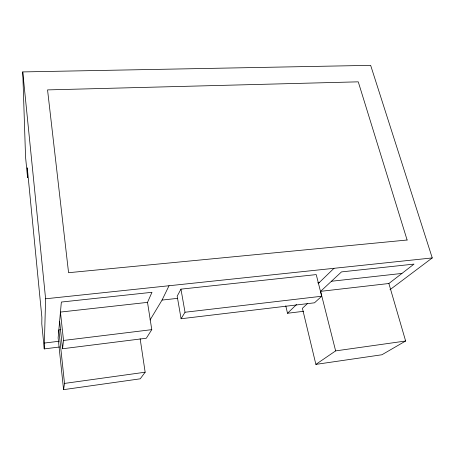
<?xml version="1.0" encoding="UTF-8"?>
<svg xmlns="http://www.w3.org/2000/svg" width="455" height="455" viewBox="0 0 455 455"><rect width="100%" height="100%" fill="white"/><g stroke="black" fill="none" stroke-linecap="round" stroke-linejoin="round"><path stroke-width="0.68" d="M59.554 347L44.232 348.911L45.602 298.787L22.75 71.918L370.654 65.349L432.25 257.928L389.98 289.716M147.511 302.376L151.777 329.653L146.322 338.236L62.551 348.752L63.518 340.459L60.447 312.073L147.511 302.376L151.976 292.298L61.357 302.046L58.121 337.877L63.575 389.651L140.237 378.816L145.151 372.213L140.151 338.748M63.575 389.651L64.519 383.417L58.843 329.909L60.947 329.665M150.031 320.03L162.054 300.078L169.027 285.74M180.959 289.141L177.177 296.177L181.084 318.745L314.502 302.808L321.708 296.245L316.236 274.592L180.959 289.141L185.02 312.244L181.084 318.745M285.786 305.845L287.503 313.267L296.563 304.509M318.193 283.596L333.998 268.308M307.603 303.451L302.41 308.291L315.884 364.387L381.916 354.763L405.632 341.005L388.883 283.505L414.016 264.099L341.489 271.902L320.599 291.348L335.636 350.89L315.884 364.387M335.636 350.89L405.632 341.005M64.519 383.417L145.151 372.213M63.518 340.459L151.777 329.653M44.391 343.053L59.042 341.256M287.503 313.267L303.582 311.3M185.02 312.244L321.708 296.245M320.599 291.348L388.883 283.505M162.054 300.078L177.558 298.355M317.789 282.777L319.2 282.623M331.433 281.264L401.93 273.427M45.602 298.787L432.25 257.928M59.616 321.332L62.551 348.752M44.232 348.911L41.797 323.875L41.883 317.391L27.277 167.861L27.562 177.604L25.548 156.912L22.75 71.918M407.117 240.018L68.569 272.704L47.553 89.897L358.261 81.837L407.117 240.018"/></g></svg>
